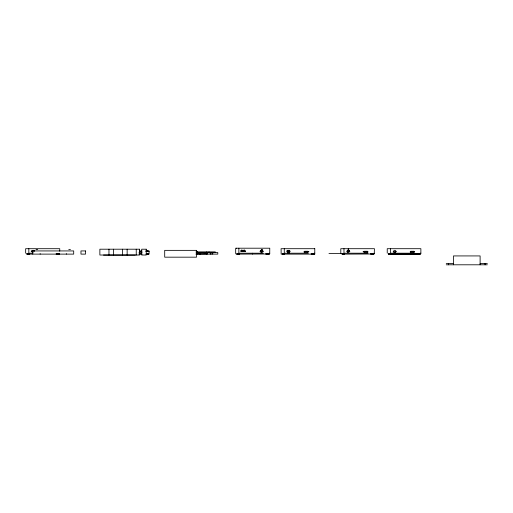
<?xml version="1.0" encoding="UTF-8"?>
<svg xmlns="http://www.w3.org/2000/svg" width="513" height="513" viewBox="0 0 513 513"><rect width="100%" height="100%" fill="white"/><g stroke="black" fill="none" stroke-linecap="round" stroke-linejoin="round"><path stroke-width="0.77" d="M269.742 253.441L269.767 248.202L235.672 248.202L235.672 253.204A0.911 0.911 0 0 0 236.583 254.115M27.651 253.98L27.747 253.428M56.834 253.98L56.937 253.428M147.193 253.569L146.878 254.115M147.571 254.115L147.462 253.569L147.956 254.115L147.911 253.569M237.673 253.98L237.775 253.428M266.856 253.98L266.959 253.428M267.414 253.428L267.311 253.98L267.215 253.428M283.234 253.428L283.086 253.98L283.42 253.428L283.593 253.98M283.542 253.98L283.689 253.428L284.048 253.98L283.676 253.659M311.891 253.428L311.654 253.98L312.064 253.428L311.91 253.98L312.193 253.428L312.673 253.98M312.321 253.98L312.417 253.428L312.815 253.98M342.889 253.428L342.793 253.98L343.12 253.428L343.248 253.98L343.344 253.428L343.877 253.98L343.518 253.428M371.521 253.98L371.624 253.428M389.232 253.98L389.329 253.428M417.96 253.98L418.063 253.428M418.518 253.428L418.416 253.98L418.319 253.428M27.433 253.98L27.625 253.428M28.08 253.428L27.888 253.98L27.875 253.428M56.622 253.98L56.815 253.428M146.923 254.115L147.295 253.569L147.321 254.115L147.526 253.569L148.212 254.115L148.026 253.569M237.461 253.98L237.654 253.428M267.792 253.428L267.985 253.98L267.587 253.428L267.542 253.98L267.337 253.428L266.689 253.98L266.837 253.428M282.875 253.98L283.112 253.428M283.804 253.98L283.612 253.428L283.048 253.98M311.603 253.98L311.795 253.428L311.513 253.98M312.058 253.98L312.25 253.428L312.584 253.98M312.302 253.428L311.731 253.98M342.575 253.98L342.767 253.428M343.03 253.98L343.223 253.428M371.502 253.428L371.348 253.98M371.957 253.428L371.438 253.98M389.014 253.98L389.213 253.428M389.662 253.428L389.47 253.98L389.463 253.428M418.897 253.428L419.089 253.98L418.691 253.428L418.646 253.98L418.441 253.428L417.787 253.98L417.941 253.428M27.253 253.98L27.522 253.428M27.708 253.98L27.978 253.428L28.504 253.98L28.459 253.428M56.436 253.98L56.712 253.428M56.892 253.98L57.161 253.428M146.699 254.115L146.968 253.569L146.737 254.115M147.154 254.115L147.423 253.569M237.275 253.98L237.551 253.428M237.731 253.98L238.006 253.428M266.459 253.98L266.734 253.428M266.914 253.98L267.19 253.428M282.689 253.98L283.009 253.428M283.189 253.98L283.465 253.428M311.417 253.98L311.737 253.428L311.237 253.98M342.395 253.98L342.665 253.428M371.123 253.98L371.399 253.428M371.579 253.98L371.854 253.428L372.38 253.98L372.335 253.428M388.835 253.98L389.104 253.428M389.29 253.98L389.559 253.428L390.085 253.98L390.047 253.428M417.563 253.98L417.839 253.428M418.018 253.98L418.294 253.428M27.112 253.98L27.445 253.428L26.99 253.98L29.222 253.98L28.831 253.428M56.295 253.98L56.629 253.428L56.173 253.98L58.405 253.98L58.02 253.428L58.373 253.98M56.751 253.98L57.084 253.428L57.065 253.98L57.27 253.428L57.687 253.98L57.648 253.428M147.013 254.115L147.346 253.569L147.346 254.115M237.134 253.98L237.468 253.428M266.318 253.98L266.657 253.428M266.773 253.98L267.113 253.428L266.657 253.98M282.548 253.98L282.932 253.428M342.254 253.98L342.588 253.428M370.982 253.98L371.316 253.428L370.867 253.98L373.092 253.98L372.707 253.428L373.06 253.98M388.694 253.98L389.027 253.428L388.572 253.98L419.531 253.98L419.147 253.428L419.499 253.98M417.422 253.98L417.755 253.428M417.877 253.98L418.21 253.428L417.762 253.98M146.596 254.115L146.955 253.569L146.468 254.115M27.022 253.98L27.394 253.428M56.206 253.98L56.577 253.428M57.033 253.428L56.661 253.98L57.02 253.428M237.044 253.98L237.423 253.428L237.019 253.98L239.244 253.98L238.859 253.428L239.212 253.98M266.234 253.98L266.606 253.428L266.202 253.98L268.427 253.98L268.043 253.428L268.402 253.98M282.458 253.98L282.862 253.428M311.192 253.98L311.564 253.428L311.16 253.98L313.437 253.98L313.033 253.428L313.174 253.98M342.165 253.98L342.537 253.428L342.133 253.98L344.364 253.98L343.973 253.428L344.332 253.98M370.893 253.98L371.271 253.428M388.604 253.98L388.976 253.428M417.332 253.98L417.71 253.428L417.306 253.98M282.817 253.428L282.432 253.98L284.702 253.98L284.253 253.428L284.587 253.98M373.336 254.115L373.964 253.993L342.024 254.115L342.024 253.659M268.985 254.082L269.306 253.993L237.019 254.115M420.089 254.082L388.572 254.115M59.277 253.993L58.418 254.115M314.264 253.993L313.405 254.115M420.404 253.993L419.551 254.115M267.51 254.115L267.921 254.082M418.608 254.115L419.435 254.082M372.4 254.115L373.458 254.082M57.918 254.115L58.771 254.082M267.94 254.115L268.793 254.082M312.898 254.115L313.296 254.082M313.257 254.115L313.751 254.082M268.446 254.115L268.902 254.082M36.032 249.568L37.718 249.568M68.768 249.568L70.448 249.568M261.2 250.068L262.784 250.068M146.891 250.479L147.802 250.479M31.229 250.863L34.397 250.863M286.69 250.863L289.896 250.863M347.198 250.863L349.603 250.863M139.504 250.934L141.934 250.934M145.82 250.934L148.186 250.934L148.186 251.383M240.815 250.934L245.451 250.934M260.315 250.934L262.701 250.934M260.085 251.203L262.97 251.203M31.19 251.383L32.845 251.383M139.504 251.383L141.902 251.383M145.82 251.383L149.097 251.383M241.014 251.383L245.515 251.383M260.072 251.383L263.22 251.383M286.658 251.383L290.178 251.383M304.158 251.383L308.935 251.383M346.756 251.383L349.885 251.383M363.069 251.383L367.84 251.383M393.195 251.383L396.325 251.383M410.304 251.383L414.28 251.383M195.979 251.883L215.28 251.883L215.28 252.569M196.113 252.569L217.794 252.569L217.794 254.115L195.979 254.115M138.965 252.633L142.101 252.633M197.249 253.929L197.249 252.794L207.162 252.794M211.786 252.794L213.684 252.794M287.755 253.089L289.268 253.089M394.003 253.089L395.645 253.089M32.717 253.204L28.831 253.204L28.831 248.702M263.406 253.204L238.859 253.204L238.859 248.202M269.594 253.204L269.767 253.204A0.911 0.911 0 0 1 268.863 254.115M308.364 253.204L284.273 253.204L284.273 248.702M314.238 253.204L314.726 253.204A0.911 0.911 0 0 1 313.821 254.115M368.071 253.204L343.973 253.204L343.973 248.702M374.253 253.204L374.432 248.702L340.792 248.702L340.792 253.204M414.51 253.204L390.412 253.204L390.412 248.702M420.384 253.204L420.872 253.204L420.872 248.702L387.232 248.702L387.232 253.204M197.101 253.384L198.249 253.384L198.249 252.794M204.251 253.384L207.137 253.384M328.968 253.428L341.44 253.428M139.196 253.569L140.094 253.569M390.412 253.845L417.691 253.845M196.12 253.929L207.797 253.929M138.978 254.115L142.152 254.115M145.884 254.115L149.097 254.115L149.097 250.934L148.321 250.934L148.321 251.383M103.491 255.07L135.31 255.07M446.252 263.432L453.466 263.432M480.11 263.432L487.35 263.432M446.252 264.798L487.35 264.798M343.466 254.115L343.383 253.659M147.789 253.569L148.18 254.115M390.412 253.428L390.682 253.98M372.207 253.98L372.207 253.428L372.637 253.98L372.457 253.428M313.001 253.428L313.437 253.98M312.75 253.428L312.994 253.98L312.449 253.428M284.273 253.428L284.657 253.98M284.131 253.98L284.067 253.428M237.904 253.428L237.904 253.98L238.109 253.428L238.789 253.98L238.609 253.428M148.667 254.115L148.276 253.569L148.635 254.115M57.52 253.98L57.52 253.428L57.95 253.98L57.77 253.428M419.05 253.98L418.672 253.428L418.961 253.98M390.316 253.98L390.162 253.428M372.233 253.428L372.605 253.98M312.994 253.98L312.532 253.428L312.5 253.98M283.798 253.428L284.221 253.98L284.022 253.428M267.574 253.428L267.946 253.98M238.385 253.428L238.757 253.98M57.546 253.428L57.918 253.98M29.19 253.98L28.818 253.428L29.1 253.98M28.734 253.98L28.581 253.428M419.076 253.428L419.416 253.98M390.226 253.98L389.713 253.428M372.637 253.428L372.977 253.98M372.181 253.428L372.521 253.98M343.909 253.428L344.242 253.98M343.454 253.428L343.787 253.98M267.978 253.428L268.312 253.98M267.857 253.98L267.523 253.428L267.715 253.98M238.789 253.428L239.122 253.98M238.333 253.428L238.673 253.98M148.212 253.569L148.546 254.115M57.95 253.428L58.283 253.98M57.494 253.428L57.828 253.98M28.645 253.98L28.125 253.428M418.999 253.428L419.275 253.98M418.544 253.428L418.82 253.98M390.271 253.428L390.54 253.98M372.56 253.428L372.836 253.98M343.832 253.428L344.101 253.98M343.377 253.428L343.646 253.98M312.853 253.428L313.129 253.98M284.125 253.428L284.446 253.98M267.895 253.428L268.171 253.98M238.712 253.428L238.981 253.98M238.532 253.98L238.032 253.428M148.135 253.569L148.404 254.115M147.68 253.569L147.949 254.115M57.873 253.428L58.142 253.98M28.683 253.428L28.959 253.98M372.002 253.428L372.194 253.98M343.723 253.428L343.922 253.98M283.567 253.428L283.76 253.98M147.571 253.569L147.77 254.115M57.315 253.428L57.507 253.98M418.775 253.428L418.877 253.98M343.607 253.428L343.704 253.98M312.225 253.428L312.366 253.98M267.671 253.428L267.773 253.98M238.487 253.428L238.59 253.98M485.08 263.432L485.08 264.798M480.11 264.798L480.11 255.929L453.466 255.929L453.466 264.798M448.529 263.432L448.529 264.798M417.691 253.659L417.691 254.115M390.412 253.659L390.412 254.115M371.252 253.659L371.252 254.115M348.282 248.702L348.282 250.023M343.973 253.659L343.973 254.115M343.017 253.428L343.017 253.98M311.545 253.659L311.545 254.115M284.273 253.659L284.273 254.115M282.362 253.659L282.362 254.115M282.317 253.659L282.317 254.115M266.587 253.659L266.587 254.115M265.817 253.659L265.817 254.115M262.444 249.991L262.444 251.203M261.88 249.389L261.88 251.203M261.585 249.389L261.585 251.203M252.499 253.204L252.499 254.115M244.361 249.991L244.361 251.203M241.411 249.991L241.411 251.203M239.629 253.659L239.629 254.115M238.859 253.659L238.859 254.115M236.583 248.202L236.583 248.658M212.433 252.569L212.433 254.115M210.997 253.384L210.997 254.115M210.157 253.384L210.157 254.115M209.022 251.883L209.022 252.794M206.752 251.883L206.707 254.115M206.611 252.794L206.611 253.384M205.546 252.794L205.546 253.384M200.474 252.794L200.474 254.115M199.794 252.794L199.794 254.115M197.774 252.794L197.774 253.384M197.569 251.883L197.569 252.704M197.274 251.883L197.274 252.794M140.184 253.569L140.184 254.115M136.24 249.203L136.24 255.025M127.147 249.203L127.147 255.025M122.601 249.203L122.601 255.025M113.508 249.203L113.508 255.025M108.961 249.203L108.961 255.025M66.331 253.659L66.331 254.115M59.745 251.203L59.745 248.702L25.65 248.702L25.65 253.204M56.565 253.659L56.565 254.115M40.149 253.659L40.149 254.115M32.781 254.115L32.781 250.934L73.699 250.934L73.699 254.115L26.875 254.115L26.875 253.659M28.831 253.659L28.831 254.115M28.241 253.659L28.241 254.115M420.872 253.204A0.911 0.911 0 0 1 419.961 254.115M374.432 253.204A0.911 0.911 0 0 1 373.522 254.115M33.012 252.672A1.18 1.18 0 0 1 31.966 251.498A1.18 1.18 0 0 1 33.012 250.325A1.18 1.18 0 0 1 34.3 251.216M59.623 253.659A0.911 0.911 0 0 1 58.835 254.115M146.891 253.569L146.558 254.115L146.91 253.569M314.777 248.702L281.086 248.702L281.137 254.115L314.777 254.115L314.777 248.702M139.53 249.203L99.868 249.203L99.868 255.025L139.53 255.025L139.53 249.203M146.243 249.203L141.697 249.203L141.697 255.025L146.243 255.025L146.243 249.203M244.31 250.248L241.585 250.248A0.68 0.68 0 0 0 240.905 250.934A0.68 0.68 0 0 0 241.585 251.614L244.31 251.614A0.68 0.68 0 0 0 244.996 250.934A0.68 0.68 0 0 0 244.31 250.248M196.524 250.357L164.699 250.357L164.699 257.173L196.524 257.173L196.524 250.357M85.517 250.934L80.971 250.934L80.971 254.115L85.517 254.115L85.517 250.934M307.499 251.274L304.773 251.274A0.68 0.68 0 0 0 304.094 251.954A0.68 0.68 0 0 0 304.773 252.633L307.499 252.633A0.68 0.68 0 0 0 308.185 251.954A0.68 0.68 0 0 0 307.499 251.274M367.205 251.274L364.48 251.274A0.68 0.68 0 0 0 363.794 251.954A0.68 0.68 0 0 0 364.48 252.633L367.205 252.633A0.68 0.68 0 0 0 367.885 251.954A0.68 0.68 0 0 0 367.205 251.274M413.645 251.274L410.919 251.274A0.68 0.68 0 0 0 410.233 251.954A0.68 0.68 0 0 0 410.919 252.633L413.645 252.633A0.68 0.68 0 0 0 414.324 251.954A0.68 0.68 0 0 0 413.645 251.274M312.93 253.98L312.545 253.428L312.904 253.98M148.097 254.115L147.738 253.569L148.09 254.115M261.085 252.261A1.18 1.18 0 0 0 262.861 251.242A1.18 1.18 0 0 0 261.085 250.216A1.18 1.18 0 0 0 261.085 252.261M394.144 252.524A1.18 1.18 0 0 0 395.914 251.498A1.18 1.18 0 0 0 394.144 250.479A1.18 1.18 0 0 0 394.144 252.524M347.705 252.216A1.18 1.18 0 0 0 349.475 251.197A1.18 1.18 0 0 0 347.705 250.171A1.18 1.18 0 0 0 347.705 252.216M287.998 252.524A1.18 1.18 0 0 0 289.768 251.498A1.18 1.18 0 0 0 287.998 250.479A1.18 1.18 0 0 0 287.998 252.524"/></g></svg>
